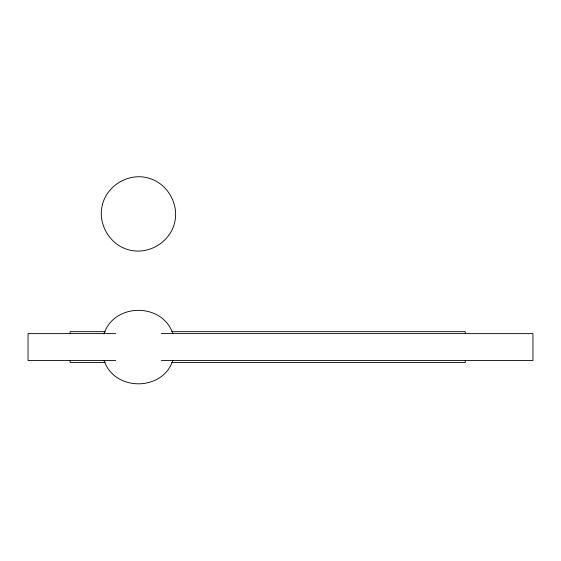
<?xml version="1.0" encoding="UTF-8"?>
<svg xmlns="http://www.w3.org/2000/svg" width="561" height="561" viewBox="0 0 561 561"><rect width="100%" height="100%" fill="white"/><g stroke="black" fill="none" stroke-linecap="round" stroke-linejoin="round"><path stroke-width="0.84" d="M104.058 333.711C114.241 302.568 162.669 302.568 172.851 333.711M172.851 360.457C162.669 391.592 114.241 391.592 104.058 360.457M105.173 331.67L70.125 331.67L70.125 333.732M171.764 331.67L465.279 331.67L465.279 333.732M115.706 333.62L28.05 333.62L28.05 360.548L115.706 360.548M161.288 333.62L532.95 333.62L532.95 360.548L161.288 360.548M105.173 362.49L70.125 362.49L70.125 360.428M171.764 362.49L465.279 362.49L465.279 360.428M102.509 204.288C97.228 223.495 109.549 244.834 128.82 249.869C148.027 255.143 169.366 242.822 174.401 223.551C179.674 204.344 167.353 183.005 148.083 177.97C128.876 172.697 107.544 185.018 102.509 204.288"/></g></svg>
